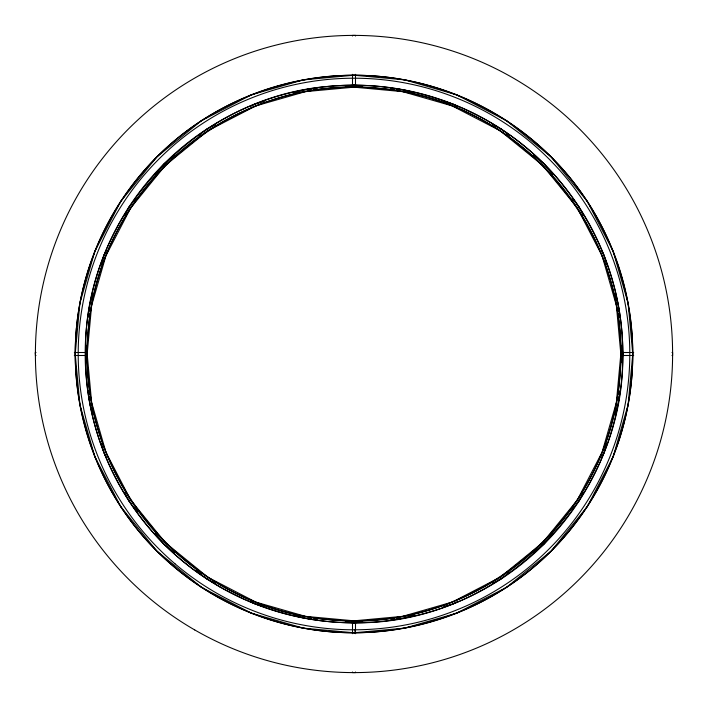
<?xml version="1.0" encoding="UTF-8"?>
<svg xmlns="http://www.w3.org/2000/svg" width="708" height="708" viewBox="0 0 708 708"><rect width="100%" height="100%" fill="white"/><g stroke="black" fill="none" stroke-linecap="round" stroke-linejoin="round"><path stroke-width="1.06" d="M35.4 354L35.4 352.336M85.987 345.3C81.942 418.623 112.492 492.166 163.92 544.08C213.816 593.879 283.483 622.836 354 622.819C499.184 624.916 624.916 499.175 622.819 354C622.996 274.129 585.489 195.558 523.433 145.299C469.599 101.695 398.87 80.022 329.848 86.27C191.912 96.483 77.553 224.126 85.987 362.691M88.58 317.042L88.872 313.777M89.075 311.609L89.668 305.086L92.969 293.616M618.934 396.392L618.332 402.914L615.031 414.384M619.128 394.214L619.429 390.958M622.022 362.691L622.819 354L622.022 345.3M101.359 264.429L104.058 255.048L106.554 250.234M606.641 443.571L603.942 452.952L601.455 457.766M124.511 215.568L129.006 206.895L131.741 203.523M583.489 492.432L579.002 501.096L576.259 504.468M133.113 201.842L135.847 198.47M155.017 174.876L163.92 163.92L174.876 155.017M552.983 533.124L544.08 544.08L533.124 552.983M572.153 509.53L574.896 506.158M198.47 135.847L201.842 133.104M203.532 131.741L206.904 128.998L215.568 124.511M504.477 576.259L501.105 578.994L492.432 583.489M506.158 574.887L509.53 572.153M250.234 106.554L255.048 104.058L264.429 101.359M457.766 601.446L452.952 603.942L443.571 606.641M293.616 92.969L305.086 89.668L311.609 89.066M414.384 615.031L402.914 618.332L396.392 618.925M313.786 88.872L317.042 88.571M345.309 85.978L354 85.181L362.7 85.978M362.7 622.022L354 622.819L345.309 622.022M390.958 619.429L394.223 619.128M36.011 352.504L35.4 352.504L35.4 355.496L36.011 355.496M74.322 352.504L85.597 352.504M622.403 352.504L633.687 352.504M671.989 352.504L672.6 352.504L672.6 355.496L671.989 355.496M74.322 355.496L85.597 355.496M622.403 355.496L633.687 355.496M390.958 88.571L394.223 88.872M396.392 89.066L402.914 89.668L414.384 92.969M311.609 618.925L305.086 618.332L293.616 615.031M313.786 619.128L317.042 619.429M443.571 101.359L452.952 104.058L457.766 106.554M264.429 606.641L255.048 603.942L250.234 601.446M492.432 124.511L501.105 128.998L504.477 131.741M215.568 583.489L206.904 578.994L203.532 576.259M506.158 133.104L509.53 135.847M533.124 155.017L544.08 163.92L552.983 174.876M174.876 552.983L163.92 544.08L155.017 533.124M195.948 570.099L201.842 574.887M572.153 198.47L574.896 201.842M576.259 203.523L579.002 206.895L583.489 215.568M131.741 504.468L129.006 501.096L124.511 492.432M133.113 506.158L137.901 512.052M601.455 250.234L603.942 255.048L606.641 264.429M106.554 457.766L104.058 452.952L101.359 443.571M615.031 293.616L618.332 305.086L618.934 311.609M92.969 414.384L89.668 402.914L89.075 396.392M619.128 313.777L619.429 317.042M88.58 390.958L88.872 394.214M355.496 36.011L355.496 35.4L352.504 35.4L352.504 36.011M355.496 74.313L355.496 85.597M355.496 622.403L355.496 633.687M355.496 671.989L355.496 672.6L352.504 672.6L352.504 671.989M355 629.784L355 633.102M352.504 74.313L352.504 85.597M352.504 622.403L352.504 633.687M76.349 328.954C69.871 400.533 92.35 473.882 137.573 529.708C184.496 587.419 254.853 624.987 328.946 631.651C400.524 638.129 473.873 615.65 529.708 570.427C587.419 523.504 624.978 453.147 631.642 379.054C638.12 307.476 615.641 234.127 570.427 178.292C523.504 120.581 453.138 83.022 379.046 76.358C307.467 69.871 234.118 92.359 178.292 137.573C120.581 184.496 83.013 254.862 76.349 328.954M88.252 330.025C73.234 473.333 186.292 608.862 330.025 619.748C473.333 634.766 608.871 521.707 619.748 377.975C634.766 234.667 521.707 99.129 377.975 88.252C234.667 73.234 99.138 186.292 88.252 330.025M79.88 303.272L75.225 354L79.88 404.728L94.801 456.616L120.67 506.547L156.875 551.125L201.453 587.33L251.384 613.199L303.272 628.12L354 632.775L404.728 628.12L456.616 613.199L506.547 587.33L551.125 551.125L587.33 506.547L613.199 456.616L628.12 404.728L632.775 354L628.12 303.272L613.199 251.384L587.33 201.453L551.125 156.875L506.547 120.67L456.616 94.801L404.728 79.88L354 75.225L303.272 79.88L251.384 94.801L201.453 120.67L156.875 156.875L120.67 201.453L94.801 251.384L79.88 303.272M91.633 305.449L87.172 354L91.633 402.551L105.908 452.217L130.67 500.007L165.327 542.673L207.993 577.33L255.783 602.092L305.449 616.367L354 620.827L402.551 616.367L452.217 602.092L500.007 577.33L542.673 542.673L577.33 500.007L602.092 452.217L616.376 402.551L620.827 354L616.376 305.449L602.092 255.783L577.33 207.993L542.673 165.327L500.007 130.67L452.217 105.908L402.551 91.624L354 87.172L305.449 91.624L255.783 105.908L207.993 130.67L165.327 165.327L130.67 207.993L105.908 255.783L91.633 305.449M219.595 586.799A268.819 268.819 0 0 0 622.819 354A268.819 268.819 0 0 0 219.595 121.192A268.819 268.819 0 0 0 219.595 586.799M220.586 585.074A266.827 266.827 0 0 0 620.827 354A266.827 266.827 0 0 0 220.586 122.918A266.827 266.827 0 0 0 220.586 585.074M194.7 629.916A318.6 318.6 0 0 0 672.6 354A318.6 318.6 0 0 0 194.7 78.084A318.6 318.6 0 0 0 194.7 629.916M214.613 595.428A278.775 278.775 0 0 0 632.775 354A278.775 278.775 0 0 0 214.613 112.581A278.775 278.775 0 0 0 214.613 595.428M174.947 563.763A275.784 275.784 0 0 0 625.182 404.188A275.784 275.784 0 0 0 261.863 94.058A275.784 275.784 0 0 0 174.947 563.763"/></g></svg>
